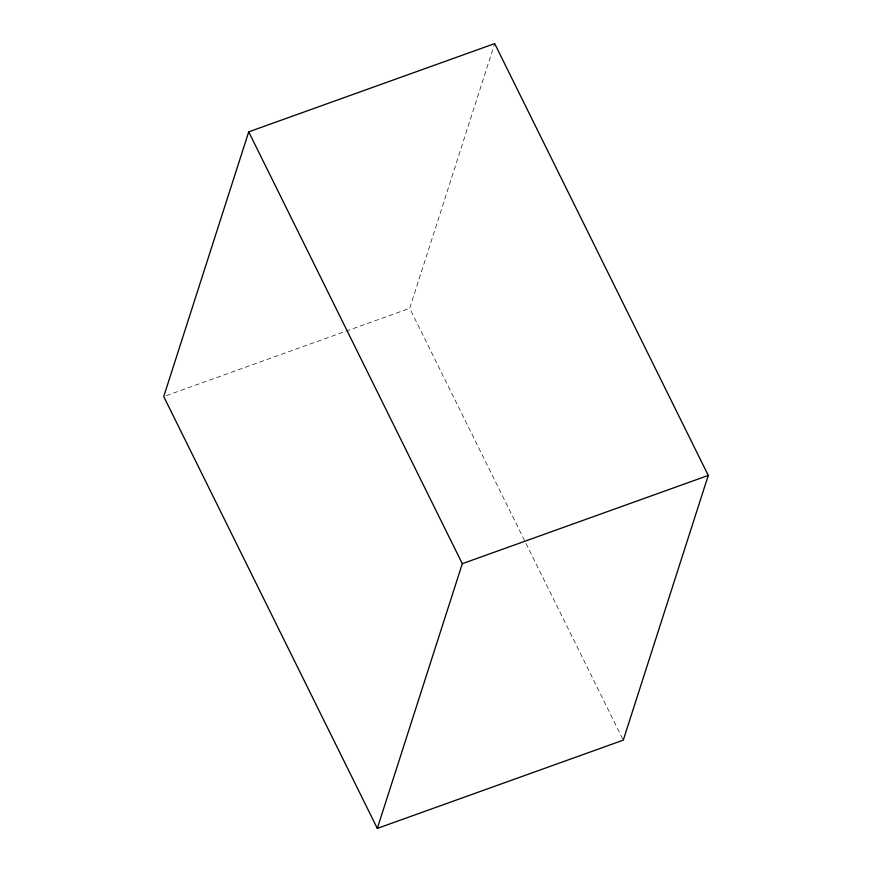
<?xml version="1.0" encoding="UTF-8"?>
<svg xmlns="http://www.w3.org/2000/svg" width="872" height="872" viewBox="0 0 872 872"><rect width="100%" height="100%" fill="white"/><g stroke="black" fill="none" stroke-linecap="round" stroke-linejoin="round"><path stroke-width="0.65" stroke-dasharray="4.36 3.27" d="M622.684 738.922L409.698 308.307L494.686 43.6M166.29 395.648L409.698 308.307"/><path stroke-width="1.31" d="M248.716 131.857L163.729 396.564L377.314 828.4L623.284 740.143L708.271 475.436L494.686 43.6L248.716 131.857L462.302 563.693L377.314 828.4M462.302 563.693L708.271 475.436"/></g></svg>
